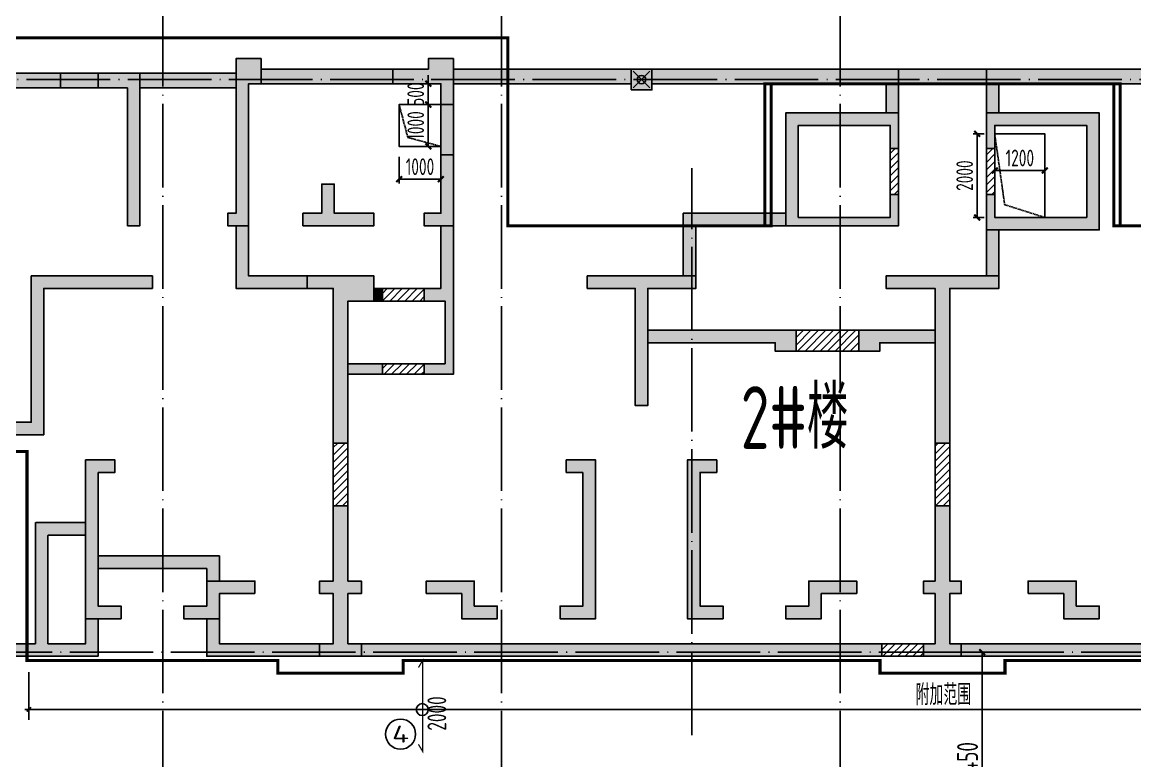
# Model space of a CAD drawing. Extents: x -57409 to 252654, y -8259 to 229119.
# Drawn here: x 98913 to 125528, y 195714 to 213383 of the extents above; entities that cross this region are included whole.
import ezdxf
from ezdxf.enums import TextEntityAlignment as Align

# ---------------------------------------------------------------- set-up
doc = ezdxf.new("R2010")
doc.units = 0
doc.header["$LTSCALE"] = 100
doc.header["$PDMODE"] = 35
doc.header["$PDSIZE"] = 200
doc.linetypes.add('DASH', pattern=[0.35, 0.25, -0.1])
doc.linetypes.add('DOTE', pattern=[2.42, 2, -0.2, 0.02, -0.2])
doc.layers.get('0').update_dxf_attribs({"linetype": 'CONTINUOUS'})
doc.layers.get('Defpoints').update_dxf_attribs({"linetype": 'CONTINUOUS'})
for name, color, linetype in [('B-TEXT', 3, 'CONTINUOUS'), ('codim', 7, 'CONTINUOUS'), ('COLU', 7, 'CONTINUOUS'), ('CT', 2, 'CONTINUOUS'), ('dim-wall', 7, 'CONTINUOUS'), ('dote', 253, 'DOTE'), ('h填实-主楼', 254, 'CONTINUOUS'), ('h填实-柱墙', 254, 'CONTINUOUS'), ('h斜线-墙', 7, 'CONTINUOUS'), ('JSK', 4, 'CONTINUOUS'), ('MK门框', 6, 'CONTINUOUS'), ('WALL', 3, 'CONTINUOUS'), ('wall-主楼', 2, 'CONTINUOUS'), ('wall-开洞', 5, 'CONTINUOUS'), ('Z-AXIS', 3, 'CONTINUOUS'), ('Z-TEXT', 2, 'CONTINUOUS'), ('板底钢筋', 24, 'CONTINUOUS'), ('楼板负筋标注', 94, 'CONTINUOUS')]:
    doc.layers.add(name, color=color, linetype=linetype)
doc.layers.add('重心计算', color=7, linetype='CONTINUOUS', plot=False)
doc.styles.add('_TCH_AXIS', font='tssdeng.shx', dxfattribs={"width": 0.7, "bigfont": 'tssdchn.shx'})
doc.styles.add('COMPLEX', font='tssdeng.shx', dxfattribs={"width": 0.7, "bigfont": 'tssdchn.shx'})
doc.styles.add('Jgcad-DIM', font='tssdeng.shx', dxfattribs={"width": 0.7, "bigfont": 'tssdchn.shx'})
doc.styles.get("Standard").update_dxf_attribs({"font": 'tssdeng.shx', "width": 0.7, "bigfont": 'tssdchn.shx'})
doc.styles.add('TSSD_Dimension', font='tssdeng.shx', dxfattribs={"width": 0.7})
doc.dimstyles.new('TSSD_100_100$0', dxfattribs={"dimtxt": 300, "dimasz": 100, "dimexe": 100, "dimexo": 250, "dimgap": 100, "dimtad": 1, "dimdec": 0, "dimzin": 0, "dimdsep": 46, "dimtxsty": 'TSSD_Dimension', "dimblk": '_tsdbk', "dimblk1": '_tsdbk', "dimblk2": '_tsdbk', "dimsah": 1, "dimcen": 0, "dimdle": 100, "dimclrt": 7, "dimadec": 0, "dimazin": 0, "dimtfac": 1, "dimtdec": 0, "dimtix": 1, "dimtmove": 2, "dimatfit": 3, "dimldrblk": '_tsdbk', "dimfxl": 1, "dimtolj": 1, "dimtzin": 0, "dimarcsym": 0})
pattern_1 = [(45, (9856.54, 8286.87), (-89.80256, 89.80256), [])]

# ---------------------------------------------------------------- blocks, each defined once
blk = doc.blocks.new('_tsdbk')
blk.add_line((-1, 0), (0, 0))
at = {"const_width": 0.5}
blk.add_lwpolyline([(-0.7, -0.7), (0.7, 0.7)], dxfattribs=at)
blk = doc.blocks.new('*D305')
at = {"layer": 'Defpoints', "color": 0}
for p in [(120616, 198313), (121877, 198313), (120616, 192863)]:
    blk.add_point(p, dxfattribs=at)
at = {"layer": 'Z-AXIS', "color": 0, "lineweight": -2}
for p, q in [((120866, 198313), (121977, 198313)), ((121877, 192963), (121877, 198213)), ((120866, 192863), (121977, 192863))]:
    blk.add_line(p, q, dxfattribs=at)
at = {"layer": 'Z-AXIS', "color": 0, "lineweight": -2, "xscale": 100, "yscale": 100, "zscale": 100}
for p, rotation in [((121877, 198313), 90), ((121877, 192863), 270)]:
    blk.add_blockref('_tsdbk', p, dxfattribs=dict(at, rotation=rotation))
at = {"layer": 'Z-AXIS', "color": 7, "insert": (121527, 195678), "char_height": 500, "attachment_point": 5, "rotation": 90, "style": 'TSSD_Dimension'}
blk.add_mtext('\\A1;5450', dxfattribs=at)
blk = doc.blocks.new('_AXISO')
blk.add_circle((0, 0), 0.5)
at = {"layer": 'B-TEXT', "style": 'COMPLEX', "width": 1.450893}
blk.add_attdef('A', text='', height=0.56, dxfattribs=at).set_placement((0.249375, -0.28), (0.749375, -0.28), align=Align.FIT)
blk = doc.blocks.new('*D2726')
at = {"layer": 'Defpoints', "color": 0}
for p in [(107928, 210413), (108928, 210413), (108928, 209627)]:
    blk.add_point(p, dxfattribs=at)
at = {"layer": 'dim-wall', "color": 0, "lineweight": -2}
for p, q in [((107928, 210163), (107928, 209527)), ((108928, 210163), (108928, 209527)), ((108028, 209627), (108828, 209627))]:
    blk.add_line(p, q, dxfattribs=at)
at = {"layer": 'dim-wall', "color": 0, "lineweight": -2, "xscale": 100, "yscale": 100, "zscale": 100, "rotation": 180}
blk.add_blockref('_tsdbk', (107928, 209627), dxfattribs=at)
at = {"layer": 'dim-wall', "color": 0, "lineweight": -2, "xscale": 100, "yscale": 100, "zscale": 100}
blk.add_blockref('_tsdbk', (108928, 209627), dxfattribs=at)
at = {"layer": 'dim-wall', "color": 7, "insert": (108428, 209927), "char_height": 400, "attachment_point": 5, "style": 'TSSD_Dimension'}
blk.add_mtext('\\A1;1000', dxfattribs=at)
blk = doc.blocks.new('*D2727')
at = {"layer": 'Defpoints', "color": 0}
for p in [(108928, 211413), (108626, 210413), (108928, 210413)]:
    blk.add_point(p, dxfattribs=at)
at = {"layer": 'dim-wall', "color": 0, "lineweight": -2}
for p, q in [((108678, 211413), (108526, 211413)), ((108626, 211313), (108626, 210513)), ((108678, 210413), (108526, 210413))]:
    blk.add_line(p, q, dxfattribs=at)
at = {"layer": 'dim-wall', "color": 0, "lineweight": -2, "xscale": 100, "yscale": 100, "zscale": 100}
for p, rotation in [((108626, 211413), 90), ((108626, 210413), 270)]:
    blk.add_blockref('_tsdbk', p, dxfattribs=dict(at, rotation=rotation))
at = {"layer": 'dim-wall', "color": 7, "insert": (108326, 210913), "char_height": 400, "attachment_point": 5, "rotation": 90, "style": 'TSSD_Dimension'}
blk.add_mtext('\\A1;1000', dxfattribs=at)
blk = doc.blocks.new('*D2750')
at = {"layer": 'Defpoints', "color": 0}
for p in [(123378, 210303), (122178, 209890), (122178, 209835)]:
    blk.add_point(p, dxfattribs=at)
at = {"layer": 'dim-wall', "color": 0, "lineweight": -2}
for p, q in [((123378, 210053), (123378, 209735)), ((122178, 209640), (122178, 209735)), ((123278, 209835), (122278, 209835))]:
    blk.add_line(p, q, dxfattribs=at)
at = {"layer": 'dim-wall', "color": 0, "lineweight": -2, "xscale": 100, "yscale": 100, "zscale": 100, "rotation": 180}
blk.add_blockref('_tsdbk', (122178, 209835), dxfattribs=at)
at = {"layer": 'dim-wall', "color": 0, "lineweight": -2, "xscale": 100, "yscale": 100, "zscale": 100}
blk.add_blockref('_tsdbk', (123378, 209835), dxfattribs=at)
at = {"layer": 'dim-wall', "color": 7, "insert": (122778, 210135), "char_height": 400, "attachment_point": 5, "style": 'TSSD_Dimension'}
blk.add_mtext('\\A1;1200', dxfattribs=at)
blk = doc.blocks.new('*D2751')
at = {"layer": 'Defpoints', "color": 0}
for p in [(122178, 210713), (121759, 208713), (122178, 208713)]:
    blk.add_point(p, dxfattribs=at)
at = {"layer": 'dim-wall', "color": 0, "lineweight": -2}
for p, q in [((121928, 210713), (121659, 210713)), ((121759, 210613), (121759, 208813)), ((121928, 208713), (121659, 208713))]:
    blk.add_line(p, q, dxfattribs=at)
at = {"layer": 'dim-wall', "color": 0, "lineweight": -2, "xscale": 100, "yscale": 100, "zscale": 100}
for p, rotation in [((121759, 210713), 90), ((121759, 208713), 270)]:
    blk.add_blockref('_tsdbk', p, dxfattribs=dict(at, rotation=rotation))
at = {"layer": 'dim-wall', "color": 7, "insert": (121459, 209713), "char_height": 400, "attachment_point": 5, "rotation": 90, "style": 'TSSD_Dimension'}
blk.add_mtext('\\A1;2000', dxfattribs=at)
blk = doc.blocks.new('*D2921')
at = {"layer": 'Defpoints', "color": 0}
for p in [(108353, 211913), (108353, 211413), (108626, 211413)]:
    blk.add_point(p, dxfattribs=at)
at = {"layer": 'dim-wall', "color": 0, "lineweight": -2}
for p, q in [((108603, 211913), (108726, 211913)), ((108626, 212013), (108626, 212113)), ((108626, 211913), (108626, 211413)), ((108603, 211413), (108726, 211413)), ((108626, 211313), (108626, 211213))]:
    blk.add_line(p, q, dxfattribs=at)
at = {"layer": 'dim-wall', "color": 0, "lineweight": -2, "xscale": 100, "yscale": 100, "zscale": 100}
for p, rotation in [((108626, 211913), 270), ((108626, 211413), 90)]:
    blk.add_blockref('_tsdbk', p, dxfattribs=dict(at, rotation=rotation))
at = {"layer": 'dim-wall', "color": 7, "insert": (108326, 211663), "char_height": 400, "attachment_point": 5, "rotation": 90, "style": 'TSSD_Dimension'}
blk.add_mtext('\\A1;500', dxfattribs=at)
blk = doc.blocks.new('_ArchTick')
at = {"color": 0, "linetype": 'ByBlock', "const_width": 0.4}
blk.add_lwpolyline([(-0.5, -0.5), (0.5, 0.5)], dxfattribs=at)
blk = doc.blocks.new('*D2943')
at = {"layer": 'codim', "color": 7, "lineweight": -2}
for p, q in [((99071, 197832), (99071, 196693)), ((142828, 197832), (142828, 196693))]:
    blk.add_line(p, q, dxfattribs=at)
at = {"layer": 'codim', "color": 0, "lineweight": -2}
blk.add_line((98971, 196943), (142928, 196943), dxfattribs=at)
at = {"layer": 'Defpoints', "color": 0}
for p in [(99071, 198082), (142828, 198082), (142828, 196943)]:
    blk.add_point(p, dxfattribs=at)
at = {"layer": 'codim', "color": 0, "lineweight": -2, "xscale": 100, "yscale": 100, "zscale": 100, "rotation": 180}
blk.add_blockref('_ArchTick', (99071, 196943), dxfattribs=at)
at = {"layer": 'codim', "color": 0, "lineweight": -2, "xscale": 100, "yscale": 100, "zscale": 100}
blk.add_blockref('_ArchTick', (142828, 196943), dxfattribs=at)
at = {"layer": 'codim', "color": 1, "insert": (120949, 197293), "char_height": 500, "attachment_point": 5, "style": 'Jgcad-DIM'}
blk.add_mtext('\\A1;附加范围', dxfattribs=at)

msp = doc.modelspace()

# ---------------------------------------------------------------- hatches: boundary and pattern name
at = {"layer": 'h填实-主楼'}
for points in [[(104627.6, 211912.7), (104327.6, 211912.7), (104327.6, 208512.7), (103827.6, 208512.7), (103827.6, 208812.7), (104027.6, 208812.7), (104027.6, 212512.7), (104627.6, 212512.7)], [(108927.6, 211412.7), (109227.6, 211412.7), (109227.6, 212512.7), (108627.6, 212512.7), (108627.6, 212262.7), (107777.6, 212262.7), (107777.6, 211912.7), (108927.6, 211912.7)], [(98227.6, 212162.7), (99827.6, 212162.7), (99827.6, 211812.7), (98227.6, 211812.7)], [(101427.6, 208512.7), (101727.6, 208512.7), (101727.6, 212162.7), (100727.6, 212162.7), (100727.6, 211812.7), (101427.6, 211812.7)], [(108927.6, 211412.7), (109227.6, 211412.7), (109227.6, 210212.7), (108927.6, 210212.7)], [(119877.6, 209262.7), (119877.6, 208512.7), (117177.6, 208512.7), (117177.6, 211212.7), (119877.6, 211212.7), (119877.6, 210362.7), (119677.6, 210362.7), (119677.6, 210912.7), (117477.6, 210912.7), (117477.6, 208712.7), (119677.6, 208712.7), (119677.6, 209262.7)], [(121977.6, 209262.7), (121977.6, 208412.7), (124677.6, 208412.7), (124677.6, 211212.7), (121977.6, 211212.7), (121977.6, 210362.7), (122177.6, 210362.7), (122177.6, 210912.7), (124377.6, 210912.7), (124377.6, 208712.7), (122177.6, 208712.7), (122177.6, 209262.7)], [(109227.6, 210212.7), (108927.6, 210212.7), (108927.6, 208812.7), (108527.6, 208812.7), (108527.6, 208512.7), (109227.6, 208512.7)], [(105627.6, 208812.7), (105627.6, 208512.7), (107327.6, 208512.7), (107327.6, 208812.7), (106377.6, 208812.7), (106377.6, 209512.7), (106077.6, 209512.7), (106077.6, 208812.7)], [(99427.6, 203512.7), (99427.6, 207012.7), (102027.6, 207012.7), (102027.6, 207312.7), (99127.6, 207312.7), (99127.6, 203812.7), (98577.6, 203812.7), (98577.6, 203512.7)], [(107327.6, 206712.7), (107327.6, 207312.7), (105727.6, 207312.7), (105727.6, 207012.7), (106352.6, 207012.7), (106352.6, 203312.7), (106702.6, 203312.7), (106702.6, 206712.7)], [(112427.6, 207012.7), (112427.6, 207312.7), (115027.6, 207312.7), (115027.6, 207012.7), (113877.6, 207012.7), (113877.6, 204212.7), (113577.6, 204212.7), (113577.6, 207012.7)], [(120752.6, 203312.7), (120752.6, 207012.7), (119577.6, 207012.7), (119577.6, 207312.7), (122277.6, 207312.7), (122277.6, 207012.7), (121102.6, 207012.7), (121102.6, 203312.7)], [(100727.6, 202612.7), (100727.6, 199412.7), (101277.6, 199412.7), (101277.6, 199112.7), (100427.6, 199112.7), (100427.6, 202912.7), (101127.6, 202912.7), (101127.6, 202612.7)], [(112327.6, 202612.7), (112327.6, 199412.7), (111777.6, 199412.7), (111777.6, 199112.7), (112627.6, 199112.7), (112627.6, 202912.7), (111927.6, 202912.7), (111927.6, 202612.7)], [(115677.6, 199112.7), (114827.6, 199112.7), (114827.6, 202912.7), (115527.6, 202912.7), (115527.6, 202612.7), (115127.6, 202612.7), (115127.6, 199412.7), (115677.6, 199412.7)], [(106702.6, 199712.7), (106702.6, 198512.7), (107027.6, 198512.7), (107027.6, 198212.7), (106027.6, 198212.7), (106027.6, 198512.7), (106352.6, 198512.7), (106352.6, 199712.7), (106027.6, 199712.7), (106027.6, 200012.7), (106352.6, 200012.7), (106352.6, 201812.7), (106702.6, 201812.7), (106702.6, 200012.7), (107027.6, 200012.7), (107027.6, 199712.7)], [(121102.6, 201812.7), (121102.6, 200012.7), (121377.6, 200012.7), (121377.6, 199712.7), (121102.6, 199712.7), (121102.6, 198512.7), (121377.6, 198512.7), (121377.6, 198212.7), (120477.6, 198212.7), (120477.6, 198512.7), (120752.6, 198512.7), (120752.6, 199712.7), (120477.6, 199712.7), (120477.6, 200012.7), (120752.6, 200012.7), (120752.6, 201812.7)], [(104477.6, 199712.7), (103627.6, 199712.7), (103627.6, 199112.7), (102777.6, 199112.7), (102777.6, 199412.7), (103327.6, 199412.7), (103327.6, 200012.7), (104477.6, 200012.7)], [(108577.6, 199712.7), (109427.6, 199712.7), (109427.6, 199112.7), (110277.6, 199112.7), (110277.6, 199412.7), (109727.6, 199412.7), (109727.6, 200012.7), (108577.6, 200012.7)], [(118877.6, 199712.7), (118027.6, 199712.7), (118027.6, 199112.7), (117177.6, 199112.7), (117177.6, 199412.7), (117727.6, 199412.7), (117727.6, 200012.7), (118877.6, 200012.7)], [(122977.6, 199712.7), (123827.6, 199712.7), (123827.6, 199112.7), (124677.6, 199112.7), (124677.6, 199412.7), (124127.6, 199412.7), (124127.6, 200012.7), (122977.6, 200012.7)]]:
    msp.add_hatch(color=256, dxfattribs=at).paths.add_polyline_path(points)
at = {"layer": 'h填实-柱墙'}
for points in [[(99827.6, 212162.7), (100727.6, 212162.7), (100727.6, 211812.7), (99827.6, 211812.7)], [(101727.6, 212162.7), (104027.6, 212162.7), (104027.6, 211812.7), (101727.6, 211812.7)], [(104627.6, 211912.7), (107777.6, 211912.7), (107777.6, 212262.7), (104627.6, 212262.7)], [(109227.6, 211912.7), (113477.6, 211912.7), (113477.6, 212262.7), (109227.6, 212262.7)], [(113477.6, 211762.7), (113977.6, 211762.7), (113977.6, 212262.7), (113477.6, 212262.7)], [(119877.6, 211212.7), (119577.6, 211212.7), (119577.6, 211912.7), (113977.6, 211912.7), (113977.6, 212262.7), (119877.6, 212262.7)], [(119877.6, 212262.7), (121977.6, 212262.7), (121977.6, 211912.7), (119877.6, 211912.7)], [(127877.6, 212262.7), (127877.6, 211912.7), (122277.6, 211912.7), (122277.6, 211212.7), (121977.6, 211212.7), (121977.6, 212262.7)], [(117177.6, 208812.7), (117177.6, 208512.7), (115027.6, 208512.7), (115027.6, 207312.7), (114727.6, 207312.7), (114727.6, 208812.7)], [(105727.6, 207012.7), (105727.6, 207312.7), (104327.6, 207312.7), (104327.6, 208512.7), (104027.6, 208512.7), (104027.6, 207012.7)], [(108927.6, 208512.7), (108927.6, 207012.7), (108527.6, 207012.7), (108527.6, 206712.7), (109027.6, 206712.7), (109027.6, 205212.7), (108527.6, 205212.7), (108527.6, 204962.7), (109227.6, 204962.7), (109227.6, 208512.7)], [(121977.6, 208412.7), (122277.6, 208412.7), (122277.6, 207312.7), (121977.6, 207312.7)], [(107527.6, 206712.7), (107327.6, 206712.7), (107327.6, 207012.7), (107527.6, 207012.7)], [(113877.6, 206012.7), (113877.6, 205712.7), (116927.6, 205712.7), (116927.6, 205512.7), (117427.6, 205512.7), (117427.6, 206012.7)], [(118927.6, 206012.7), (118927.6, 205512.7), (119427.6, 205512.7), (119427.6, 205712.7), (120752.6, 205712.7), (120752.6, 206012.7)], [(106702.6, 205212.7), (107527.6, 205212.7), (107527.6, 204962.7), (106702.6, 204962.7)], [(103627.6, 200012.7), (103327.6, 200012.7), (103327.6, 200312.7), (100727.6, 200312.7), (100727.6, 200612.7), (103627.6, 200612.7)], [(103627.6, 199112.7), (103627.6, 198512.7), (106027.6, 198512.7), (106027.6, 198212.7), (103327.6, 198212.7), (103327.6, 199112.7)], [(107027.6, 198512.7), (119477.6, 198512.7), (119477.6, 198212.7), (107027.6, 198212.7)], [(121377.6, 198512.7), (134827.6, 198512.7), (134827.6, 198212.7), (121377.6, 198212.7)]]:
    msp.add_hatch(color=256, dxfattribs=at).paths.add_polyline_path(points)
h = msp.add_hatch(color=256, dxfattribs=at)
edge = h.paths.add_edge_path()
edge.add_line((99527.6, 198512.7), (100427.6, 198512.7))
edge.add_line((100427.6, 198512.7), (100427.6, 199112.7))
edge.add_line((100427.6, 199112.7), (100727.6, 199112.7))
edge.add_line((100727.6, 199112.7), (100727.6, 198212.7))
edge.add_line((100727.6, 198212.7), (96577.6, 198212.7))
edge.add_line((96577.6, 198212.7), (96577.6, 198512.7))
edge.add_line((96577.6, 198512.7), (99227.6, 198512.7))
edge.add_line((99227.6, 198512.7), (99227.6, 201402.7))
edge.add_arc((99237.6, 201402.7), 10, 90, 180, ccw=False)
edge.add_line((99237.6, 201412.7), (100427.6, 201412.7))
edge.add_line((100427.6, 201412.7), (100427.6, 201112.7))
edge.add_line((100427.6, 201112.7), (99537.6, 201112.7))
edge.add_arc((99537.6, 201102.7), 10, 90, 180)
edge.add_line((99527.6, 201102.7), (99527.6, 198512.7))
at = {"layer": 'h斜线-墙'}
h = msp.add_hatch(dxfattribs=at)
h.set_pattern_fill('ANSI31', color=256, scale=40, style=0)
h.set_pattern_definition(pattern_1)
h.paths.add_polyline_path([(119677.6, 210362.7), (119877.6, 210362.7), (119877.6, 209262.7), (119677.6, 209262.7)])
h = msp.add_hatch(dxfattribs=at)
h.set_pattern_fill('ANSI31', color=256, scale=40, style=0)
h.set_pattern_definition(pattern_1)
h.paths.add_polyline_path([(121977.6, 210362.7), (122177.6, 210362.7), (122177.6, 209262.7), (121977.6, 209262.7)])
h = msp.add_hatch(dxfattribs=at)
h.set_pattern_fill('ANSI31', color=256, scale=40, style=0)
h.set_pattern_definition(pattern_1)
h.paths.add_polyline_path([(107527.6, 206712.7), (108527.6, 206712.7), (108527.6, 207012.7), (107527.6, 207012.7)])
h = msp.add_hatch(dxfattribs=at)
h.set_pattern_fill('ANSI31', color=256, scale=40, style=0)
h.set_pattern_definition(pattern_1)
h.paths.add_polyline_path([(117427.6, 206012.7), (118927.6, 206012.7), (118927.6, 205512.7), (117427.6, 205512.7)])
h = msp.add_hatch(dxfattribs=at)
h.set_pattern_fill('ANSI31', color=256, scale=40, style=0)
h.set_pattern_definition(pattern_1)
h.paths.add_polyline_path([(107527.6, 205212.7), (108527.6, 205212.7), (108527.6, 204962.7), (107527.6, 204962.7)])
h = msp.add_hatch(dxfattribs=at)
h.set_pattern_fill('ANSI31', color=256, scale=40, style=0)
h.set_pattern_definition(pattern_1)
h.paths.add_polyline_path([(106352.6, 203312.7), (106702.6, 203312.7), (106702.6, 201812.7), (106352.6, 201812.7)])
h = msp.add_hatch(dxfattribs=at)
h.set_pattern_fill('ANSI31', color=256, scale=40, style=0)
h.set_pattern_definition(pattern_1)
h.paths.add_polyline_path([(120752.6, 203312.7), (121102.6, 203312.7), (121102.6, 201812.7), (120752.6, 201812.7)])
h = msp.add_hatch(dxfattribs=at)
h.set_pattern_fill('ANSI31', color=256, scale=40, style=0)
h.set_pattern_definition(pattern_1)
h.paths.add_polyline_path([(119477.6, 198512.7), (120477.6, 198512.7), (120477.6, 198212.7), (119477.6, 198212.7)])

# ---------------------------------------------------------------- linework, layer by layer
at = {"layer": 'codim'}
msp.add_circle((108482.9, 196938.7), 142.6, dxfattribs=at)
at = {"layer": 'COLU'}
msp.add_lwpolyline([(113477.6, 211762.7), (113977.6, 211762.7), (113977.6, 212262.7), (113477.6, 212262.7)], close=True, dxfattribs=at)
at = {"layer": 'CT', "const_width": 75}
for points in [[(95327.6, 213011.4), (110527.6, 213011.4), (110527.6, 208511.4), (116827.6, 208511.4), (116827.6, 211911.4), (125027.6, 211911.4), (125027.6, 208511.4), (131327.6, 208511.4)], [(105027.6, 198111.4), (99027.6, 198111.4), (99027.6, 203111.4), (95327.6, 203111.4)], [(133827.6, 198111.4), (122417.8, 198111.4), (122417.8, 197811.4), (119437.5, 197811.4), (119437.5, 198111.4), (108027.6, 198111.4), (108027.6, 197811.4), (105027.6, 197811.4), (105027.6, 198111.4)]]:
    msp.add_lwpolyline(points, dxfattribs=at)
at = {"layer": 'CT', "color": 1, "const_width": 75}
for points in [[(110527.6, 213011.4), (95327.6, 213011.4)], [(131327.6, 208511.4), (125177.6, 208511.4), (125177.6, 211911.4), (116677.6, 211911.4), (116677.6, 208511.4), (110527.6, 208511.4), (110527.6, 213011.4)], [(95327.6, 203111.4), (99027.6, 203111.4), (99027.6, 198111.4), (105027.6, 198111.4), (105027.6, 197811.4), (108027.6, 197811.4), (108027.6, 198111.4), (119427.5, 198111.4), (119427.5, 197811.4), (122427.8, 197811.4), (122427.8, 198111.4), (133827.6, 198111.4)]]:
    msp.add_lwpolyline(points, dxfattribs=at)
at = {"layer": 'dote', "ltscale": 10}
for p, q in [((102277.6, 218687.9), (102277.6, 73862.7)), ((110377.6, 218687.9), (110377.6, 68362.7)), ((118477.6, 218687.9), (118477.6, 63864)), ((94177.6, 212012.7), (150121.4, 212012.7)), ((114927.6, 196328.4), (114927.6, 209890.4)), ((85527.6, 198312.7), (154777.6, 198312.7))]:
    msp.add_line(p, q, dxfattribs=at)
at = {"layer": 'JSK'}
for points in [[(108927.6, 211412.7), (107927.6, 211412.7), (107927.6, 210412.7), (108927.6, 210412.7)], [(123377.6, 208712.7), (123377.6, 210712.7), (122177.6, 210712.7), (122177.6, 208712.7)]]:
    msp.add_lwpolyline(points, close=True, dxfattribs=at)
at = {"layer": 'JSK', "linetype": 'DASH'}
for points in [[(107927.6, 211412.7), (108137.9, 210625.8), (108927.6, 210412.7)], [(123377.6, 208712.7), (122415.6, 209017.2), (122177.6, 210712.7)]]:
    msp.add_lwpolyline(points, dxfattribs=at)
at = {"layer": 'MK门框'}
for points in [[(107527.6, 206712.7), (108527.6, 206712.7), (108527.6, 207012.7), (107527.6, 207012.7)], [(117427.6, 206012.7), (118927.6, 206012.7), (118927.6, 205512.7), (117427.6, 205512.7)], [(107527.6, 205212.7), (108527.6, 205212.7), (108527.6, 204962.7), (107527.6, 204962.7)], [(119477.6, 198512.7), (120477.6, 198512.7), (120477.6, 198212.7), (119477.6, 198212.7)]]:
    msp.add_lwpolyline(points, close=True, dxfattribs=at)
at = {"layer": 'WALL'}
for points in [[(99827.6, 212162.7), (100727.6, 212162.7), (100727.6, 211812.7), (99827.6, 211812.7)], [(101727.6, 212162.7), (104027.6, 212162.7), (104027.6, 211812.7), (101727.6, 211812.7)], [(104627.6, 211912.7), (107777.6, 211912.7), (107777.6, 212262.7), (104627.6, 212262.7)], [(109227.6, 211912.7), (113477.6, 211912.7), (113477.6, 212262.7), (109227.6, 212262.7)], [(119877.6, 211212.7), (119577.6, 211212.7), (119577.6, 211912.7), (113977.6, 211912.7), (113977.6, 212262.7), (119877.6, 212262.7)], [(119877.6, 212262.7), (121977.6, 212262.7), (121977.6, 211912.7), (119877.6, 211912.7)], [(117177.6, 208812.7), (117177.6, 208512.7), (115027.6, 208512.7), (115027.6, 207312.7), (114727.6, 207312.7), (114727.6, 208812.7)], [(105727.6, 207012.7), (105727.6, 207312.7), (104327.6, 207312.7), (104327.6, 208512.7), (104027.6, 208512.7), (104027.6, 207012.7)], [(108927.6, 208512.7), (108927.6, 207012.7), (108527.6, 207012.7), (108527.6, 206712.7), (109027.6, 206712.7), (109027.6, 205212.7), (108527.6, 205212.7), (108527.6, 204962.7), (109227.6, 204962.7), (109227.6, 208512.7)], [(121977.6, 208412.7), (122277.6, 208412.7), (122277.6, 207312.7), (121977.6, 207312.7)], [(107527.6, 206712.7), (107327.6, 206712.7), (107327.6, 207012.7), (107527.6, 207012.7)], [(113877.6, 206012.7), (113877.6, 205712.7), (116927.6, 205712.7), (116927.6, 205512.7), (117427.6, 205512.7), (117427.6, 206012.7)], [(106702.6, 205212.7), (107527.6, 205212.7), (107527.6, 204962.7), (106702.6, 204962.7)], [(103627.6, 200012.7), (103327.6, 200012.7), (103327.6, 200312.7), (100727.6, 200312.7), (100727.6, 200612.7), (103627.6, 200612.7)], [(103627.6, 199112.7), (103627.6, 198512.7), (106027.6, 198512.7), (106027.6, 198212.7), (103327.6, 198212.7), (103327.6, 199112.7)], [(107027.6, 198512.7), (119477.6, 198512.7), (119477.6, 198212.7), (107027.6, 198212.7)], [(121377.6, 198512.7), (134827.6, 198512.7), (134827.6, 198212.7), (121377.6, 198212.7)]]:
    msp.add_lwpolyline(points, close=True, dxfattribs=at)
for points in [[(127877.6, 212262.7), (127877.6, 211912.7), (122277.6, 211912.7), (122277.6, 211212.7), (121977.6, 211212.7), (121977.6, 212262.7), (127877.6, 212262.7)], [(118927.6, 206012.7), (118927.6, 205512.7), (119427.6, 205512.7), (119427.6, 205712.7), (120752.6, 205712.7), (120752.6, 206012.7), (118927.6, 206012.7), (118927.6, 205712.7)]]:
    msp.add_lwpolyline(points, dxfattribs=at)
msp.add_lwpolyline([(99527.6, 198512.7), (100427.6, 198512.7), (100427.6, 199112.7), (100727.6, 199112.7), (100727.6, 198212.7), (96577.6, 198212.7), (96577.6, 198512.7), (99227.6, 198512.7), (99227.6, 201402.7, -0.4142136), (99237.6, 201412.7), (100427.6, 201412.7), (100427.6, 201112.7), (99537.6, 201112.7, 0.4142136), (99527.6, 201102.7), (99527.6, 198512.7)], format="xyb", dxfattribs=at)
at = {"layer": 'wall-主楼'}
for points in [[(104627.6, 211912.7), (104327.6, 211912.7), (104327.6, 208512.7), (103827.6, 208512.7), (103827.6, 208812.7), (104027.6, 208812.7), (104027.6, 212512.7), (104627.6, 212512.7)], [(108927.6, 211412.7), (109227.6, 211412.7), (109227.6, 212512.7), (108627.6, 212512.7), (108627.6, 212262.7), (107777.6, 212262.7), (107777.6, 211912.7), (108927.6, 211912.7)], [(98227.6, 212162.7), (99827.6, 212162.7), (99827.6, 211812.7), (98227.6, 211812.7)], [(101427.6, 208512.7), (101727.6, 208512.7), (101727.6, 212162.7), (100727.6, 212162.7), (100727.6, 211812.7), (101427.6, 211812.7)], [(108927.6, 211412.7), (109227.6, 211412.7), (109227.6, 210212.7), (108927.6, 210212.7)], [(119877.6, 209262.7), (119877.6, 208512.7), (117177.6, 208512.7), (117177.6, 211212.7), (119877.6, 211212.7), (119877.6, 210362.7), (119677.6, 210362.7), (119677.6, 210912.7), (117477.6, 210912.7), (117477.6, 208712.7), (119677.6, 208712.7), (119677.6, 209262.7)], [(121977.6, 209262.7), (121977.6, 208412.7), (124677.6, 208412.7), (124677.6, 211212.7), (121977.6, 211212.7), (121977.6, 210362.7), (122177.6, 210362.7), (122177.6, 210912.7), (124377.6, 210912.7), (124377.6, 208712.7), (122177.6, 208712.7), (122177.6, 209262.7)], [(109227.6, 210212.7), (108927.6, 210212.7), (108927.6, 208812.7), (108527.6, 208812.7), (108527.6, 208512.7), (109227.6, 208512.7)], [(105627.6, 208812.7), (105627.6, 208512.7), (107327.6, 208512.7), (107327.6, 208812.7), (106377.6, 208812.7), (106377.6, 209512.7), (106077.6, 209512.7), (106077.6, 208812.7)], [(99427.6, 203512.7), (99427.6, 207012.7), (102027.6, 207012.7), (102027.6, 207312.7), (99127.6, 207312.7), (99127.6, 203812.7), (98577.6, 203812.7), (98577.6, 203512.7)], [(107327.6, 206712.7), (107327.6, 207312.7), (105727.6, 207312.7), (105727.6, 207012.7), (106352.6, 207012.7), (106352.6, 203312.7), (106702.6, 203312.7), (106702.6, 206712.7)], [(112427.6, 207012.7), (112427.6, 207312.7), (115027.6, 207312.7), (115027.6, 207012.7), (113877.6, 207012.7), (113877.6, 204212.7), (113577.6, 204212.7), (113577.6, 207012.7)], [(120752.6, 203312.7), (120752.6, 207012.7), (119577.6, 207012.7), (119577.6, 207312.7), (122277.6, 207312.7), (122277.6, 207012.7), (121102.6, 207012.7), (121102.6, 203312.7)], [(100727.6, 202612.7), (100727.6, 199412.7), (101277.6, 199412.7), (101277.6, 199112.7), (100427.6, 199112.7), (100427.6, 202912.7), (101127.6, 202912.7), (101127.6, 202612.7)], [(112327.6, 202612.7), (112327.6, 199412.7), (111777.6, 199412.7), (111777.6, 199112.7), (112627.6, 199112.7), (112627.6, 202912.7), (111927.6, 202912.7), (111927.6, 202612.7)], [(115677.6, 199112.7), (114827.6, 199112.7), (114827.6, 202912.7), (115527.6, 202912.7), (115527.6, 202612.7), (115127.6, 202612.7), (115127.6, 199412.7), (115677.6, 199412.7)], [(106702.6, 199712.7), (106702.6, 198512.7), (107027.6, 198512.7), (107027.6, 198212.7), (106027.6, 198212.7), (106027.6, 198512.7), (106352.6, 198512.7), (106352.6, 199712.7), (106027.6, 199712.7), (106027.6, 200012.7), (106352.6, 200012.7), (106352.6, 201812.7), (106702.6, 201812.7), (106702.6, 200012.7), (107027.6, 200012.7), (107027.6, 199712.7)], [(121102.6, 201812.7), (121102.6, 200012.7), (121377.6, 200012.7), (121377.6, 199712.7), (121102.6, 199712.7), (121102.6, 198512.7), (121377.6, 198512.7), (121377.6, 198212.7), (120477.6, 198212.7), (120477.6, 198512.7), (120752.6, 198512.7), (120752.6, 199712.7), (120477.6, 199712.7), (120477.6, 200012.7), (120752.6, 200012.7), (120752.6, 201812.7)], [(104477.6, 199712.7), (103627.6, 199712.7), (103627.6, 199112.7), (102777.6, 199112.7), (102777.6, 199412.7), (103327.6, 199412.7), (103327.6, 200012.7), (104477.6, 200012.7)], [(108577.6, 199712.7), (109427.6, 199712.7), (109427.6, 199112.7), (110277.6, 199112.7), (110277.6, 199412.7), (109727.6, 199412.7), (109727.6, 200012.7), (108577.6, 200012.7)], [(118877.6, 199712.7), (118027.6, 199712.7), (118027.6, 199112.7), (117177.6, 199112.7), (117177.6, 199412.7), (117727.6, 199412.7), (117727.6, 200012.7), (118877.6, 200012.7)], [(122977.6, 199712.7), (123827.6, 199712.7), (123827.6, 199112.7), (124677.6, 199112.7), (124677.6, 199412.7), (124127.6, 199412.7), (124127.6, 200012.7), (122977.6, 200012.7)]]:
    msp.add_lwpolyline(points, close=True, dxfattribs=at)
at = {"layer": 'wall-开洞'}
for points in [[(119677.6, 210362.7), (119877.6, 210362.7), (119877.6, 209262.7), (119677.6, 209262.7)], [(121977.6, 210362.7), (122177.6, 210362.7), (122177.6, 209262.7), (121977.6, 209262.7)], [(106352.6, 203312.7), (106702.6, 203312.7), (106702.6, 201812.7), (106352.6, 201812.7)], [(120752.6, 203312.7), (121102.6, 203312.7), (121102.6, 201812.7), (120752.6, 201812.7)]]:
    msp.add_lwpolyline(points, close=True, dxfattribs=at)
at = {"layer": '板底钢筋', "const_width": 30}
msp.add_lwpolyline([(108390.8, 196107.2), (108490.8, 195940.5), (108490.8, 198111.4), (108390.8, 197944.7)], dxfattribs=at)
at = {"layer": '重心计算', "color": 5}
msp.add_point((113727.6, 212012.7), dxfattribs=at)
msp.add_point((113727.6, 212012.7), dxfattribs=at)

# ---------------------------------------------------------------- block references
at = {"layer": 'Z-TEXT'}
ref = msp.add_blockref('_AXISO', (107962.7, 196350.4), dxfattribs=dict(at, xscale=720.0000000000074, yscale=720, zscale=720, rotation=359.9996457873825))
ref.add_attrib('A', '4', dxfattribs={"layer": 'Z-AXIS', "color": 7, "height": 407.3, "rotation": 359.99965, "style": '_TCH_AXIS', "width": 1.733333}).set_placement((107759.1, 196146.7), (108166.4, 196146.7), align=Align.FIT)

# ---------------------------------------------------------------- texts
at = {"layer": 'Z-TEXT', "width": 0.7}
msp.add_text('2#楼', height=1500, dxfattribs=at).set_placement((116102, 203175.9))
at = {"layer": '楼板负筋标注', "width": 0.7}
msp.add_text('2000', height=450, rotation=90, dxfattribs=at).set_placement((109056.4, 196432.8))

# ---------------------------------------------------------------- dimensions: what is measured, and where the dimension line sits
at = {"layer": 'codim'}
dim = msp.add_linear_dim(base=(142827.6, 196943), p1=(99070.6, 198081.8), p2=(142827.6, 198081.8), text='附加范围', dimstyle='TSSD_100_100$0', override={"dimtxt": 500, "dimexe": 250, "dimtxsty": 'Jgcad-DIM', "dimblk": 'ArchTick', "dimblk1": 'ArchTick', "dimblk2": 'ArchTick', "dimclre": 7, "dimclrt": 1, "dimadec": 3}, dxfattribs=at)
dim.commit()
dim.dimension.update_dxf_attribs({"geometry": '*D2943', "text_midpoint": (120949.1, 197293)})
at = {"layer": 'dim-wall'}
for base, p1, p2, angle, picture, middle in [((108625.6, 211412.7), (108352.6, 211912.7), (108352.6, 211412.7), 90, '*D2921', (108325.6, 211662.7)), ((108625.6, 210412.7), (108927.6, 211412.7), (108927.6, 210412.7), 90, '*D2727', (108325.6, 210912.7)), ((121758.5, 208712.7), (122177.6, 210712.7), (122177.6, 208712.7), 90, '*D2751', (121458.5, 209712.7)), ((108927.6, 209627.2), (107927.6, 210412.7), (108927.6, 210412.7), 180, '*D2726', (108427.6, 209927.2))]:
    dim = msp.add_linear_dim(base=base, p1=p1, p2=p2, angle=angle, dimstyle='TSSD_100_100$0', override={"dimtxt": 400}, dxfattribs=at)
    dim.commit()
    dim.dimension.update_dxf_attribs({"geometry": picture, "text_midpoint": middle})
dim = msp.add_linear_dim(base=(122177.6, 209835.2), p1=(123377.6, 210303.2), p2=(122177.6, 209889.8), dimstyle='TSSD_100_100$0', override={"dimtxt": 400}, dxfattribs=at)
dim.commit()
dim.dimension.update_dxf_attribs({"geometry": '*D2750', "text_midpoint": (122777.6, 210135.2)})
at = {"layer": 'Z-AXIS'}
dim = msp.add_linear_dim(base=(121877.1, 198312.7), p1=(120615.6, 192862.7), p2=(120615.6, 198312.7), angle=90, dimstyle='TSSD_100_100$0', override={"dimtxt": 500}, dxfattribs=at)
dim.commit()
dim.dimension.update_dxf_attribs({"geometry": '*D305', "text_midpoint": (121527.1, 195677.7), "dimtype": 160})

doc.saveas('drawing.dxf')
